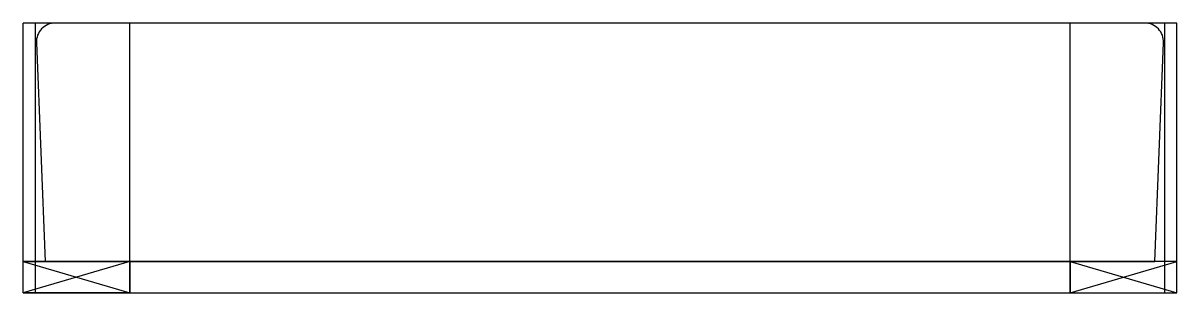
# Model space of a CAD drawing. Extents: x -948 to -764, y 983 to 1026.
import ezdxf

# ---------------------------------------------------------------- set-up
doc = ezdxf.new("R2010")
doc.units = 0
doc.layers.get('0').update_dxf_attribs({"linetype": 'CONTINUOUS'})

msp = doc.modelspace()

# ---------------------------------------------------------------- linework, layer by layer
at = {"linetype": 'CONTINUOUS'}
for p, q in [((-948.26, 983.46), (-948.26, 1026.46)), ((-764.26, 1026.46), (-948.26, 1026.46)), ((-946.26, 983.46), (-946.26, 1026.46)), ((-769.38, 1026.46), (-943.14, 1026.46)), ((-931.26, 983.46), (-931.26, 1026.46)), ((-781.26, 983.46), (-781.26, 1026.46)), ((-766.26, 1026.46), (-766.26, 983.46)), ((-764.26, 983.46), (-764.26, 1026.46)), ((-946.14, 1023.34), (-944.76, 988.46)), ((-767.76, 988.46), (-766.39, 1023.34)), ((-764.26, 988.46), (-948.26, 988.46)), ((-948.26, 988.46), (-931.26, 988.46)), ((-948.26, 983.46), (-948.26, 988.46)), ((-948.26, 988.46), (-931.26, 983.46)), ((-931.26, 988.46), (-948.26, 983.46)), ((-944.76, 988.46), (-767.76, 988.46)), ((-931.26, 988.46), (-931.26, 983.46)), ((-781.26, 988.46), (-781.26, 983.46)), ((-764.26, 988.46), (-781.26, 988.46)), ((-781.26, 983.46), (-764.26, 988.46)), ((-781.26, 988.46), (-764.26, 983.46)), ((-764.26, 983.46), (-764.26, 988.46)), ((-948.26, 983.46), (-764.26, 983.46)), ((-931.26, 983.46), (-948.26, 983.46)), ((-781.26, 983.46), (-764.26, 983.46))]:
    msp.add_line(p, q, dxfattribs=at)
for centre, start, end in [((-943.14, 1023.46), 89.9541, 182.2925), ((-769.39, 1023.46), 357.7074, 89.8549)]:
    msp.add_arc(centre, 3, start, end, dxfattribs=at)

doc.saveas('drawing.dxf')
